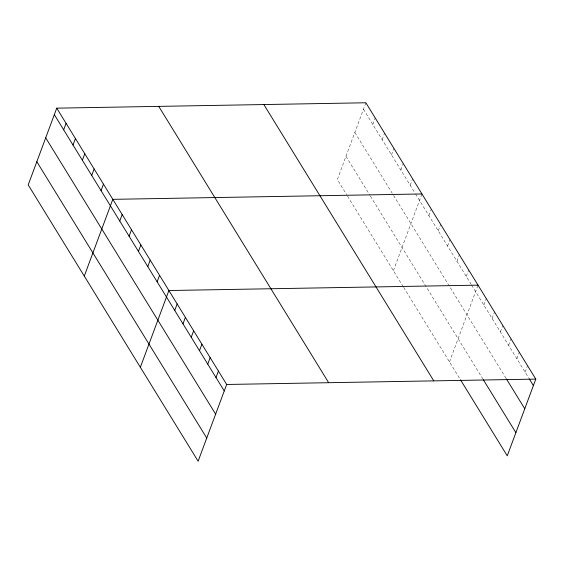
<?xml version="1.0" encoding="UTF-8"?>
<svg xmlns="http://www.w3.org/2000/svg" width="564" height="564" viewBox="0 0 564 564"><rect width="100%" height="100%" fill="white"/><g stroke="black" fill="none" stroke-linecap="round" stroke-linejoin="round"><path stroke-width="0.42" stroke-dasharray="2.82 2.11" d="M365.874 102.775L337.335 179.528L346.677 194.721M372.811 124.461L375.222 117.975M382.152 139.653L384.57 133.174M391.501 154.853L393.912 148.367M400.849 170.053L403.26 163.567M410.19 185.253L412.608 178.767M393.411 270.713L421.95 193.96M428.887 215.645L431.298 209.159M438.228 230.845L440.639 224.359M447.576 246.038L449.987 239.552M456.925 261.238L459.336 254.752M466.266 276.438L468.677 269.952M449.48 361.898L478.025 285.151M483.87 305.053L486.281 298.567M492.118 318.477L494.529 311.991M500.374 331.9L502.785 325.414M508.629 345.316L511.04 338.837M516.885 358.739L519.296 352.253M525.133 372.162L527.544 365.676M363.463 109.261L415.09 193.212M415.534 193.931L471.166 284.397M471.61 285.123L528.806 378.127M354.841 132.448L392.227 193.24M393.559 195.412L506.423 378.945M345.958 156.341L369.991 195.419M370.435 196.145L482.869 378.973M347.572 196.173L402.752 285.913M403.641 287.358L460.027 379.05"/><path stroke-width="0.85" d="M56.745 108.154L28.2 184.9L198.126 461.225L226.665 384.472L56.745 108.154L365.874 102.775L535.8 379.1L507.255 455.846L460.485 379.791M63.676 129.833L66.087 123.347M73.024 145.033L75.435 138.547M82.365 160.232L84.783 153.746M91.713 175.425L94.125 168.946M101.062 190.625L103.473 184.139M84.276 276.085L112.821 199.339L421.95 193.96M119.751 221.025L122.162 214.539M129.1 236.217L131.511 229.731M138.441 251.417L140.852 244.931M147.789 266.617L150.2 260.131M157.137 281.81L159.549 275.331M140.351 367.277L168.89 290.523L478.025 285.151M174.734 310.433L177.145 303.947M182.99 323.856L185.401 317.37M191.238 337.272L193.656 330.786M199.494 350.695L201.905 344.209M207.749 364.118L210.161 357.632M216.005 377.542L218.416 371.056M226.665 384.472L535.8 379.1M529.265 378.874L533.389 385.586M506.423 378.945L524.767 408.773M483.327 379.72L515.884 432.659M263.86 104.552L433.786 380.869M158.759 106.377L328.678 382.702M54.334 114.64L224.253 390.958M45.705 137.827L215.631 414.145M36.822 161.713L206.748 438.038"/></g></svg>
